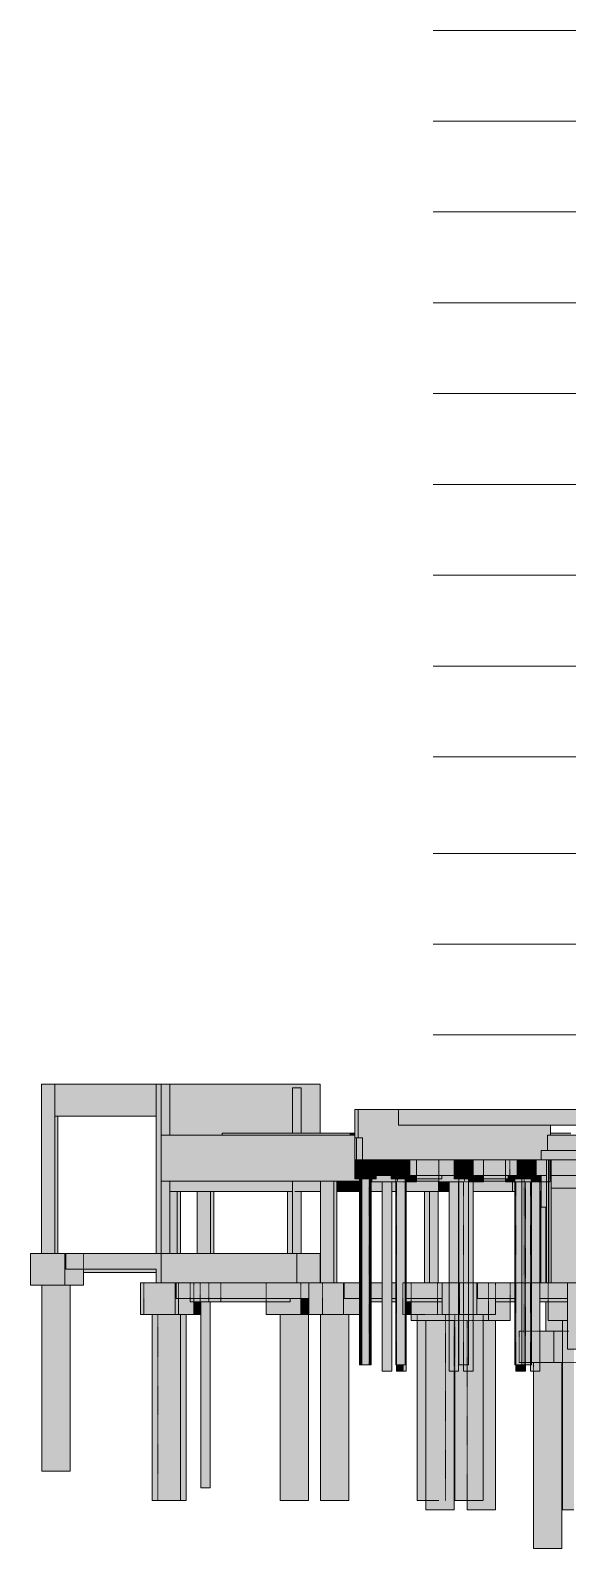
# Model space of a CAD drawing. Header units: centimetres. Extents: x -28 to 30806, y -3196 to 88064.
# Drawn here: x 22948 to 24652, y 78277 to 83092 of the extents above; entities that cross this region are included whole.
import ezdxf

# ---------------------------------------------------------------- set-up
doc = ezdxf.new("R2010")
doc.units = ezdxf.units.CM
doc.linetypes.add('Centro', pattern=[3.175, 0.635, -0.47625, 1.5875, -0.47625])
doc.linetypes.add('Traço', pattern=[0.635, 0.3175, -0.3175])
for name, color, linetype, lineweight in [('A-FLOR', 7, 'Continuous', 25), ('A-FLOR-LEVL', 7, 'Continuous', 9), ('S-BEAM', 7, 'Continuous', 25), ('S-COLS', 7, 'Continuous', 25), ('S-FNDN', 7, 'Continuous', 25), ('S-FNDN-HDLN', 7, 'Traço', 9)]:
    doc.layers.add(name, color=color, linetype=linetype, lineweight=lineweight)

# ---------------------------------------------------------------- blocks, each defined once
blk = doc.blocks.new('Estaca W Gerdau - W250X32_7-3763720-CT H 002 - CRT ESQ')
at = {"layer": 'S-FNDN', "linetype": 'Traço', "lineweight": 9, "true_color": 0xa4b9db}
blk.add_hatch(color=9, dxfattribs=at).paths.add_polyline_path([(-1880.1, 79120), (-1871.6, 79120), (-1871.6, 79510), (-1886.2, 79510), (-1886.2, 79120)], flags=0)
at = {"layer": 'S-FNDN', "lineweight": 9}
for p, q in [((-1886.2, 79510), (-1886.2, 79120)), ((-1871.6, 79510), (-1886.2, 79510)), ((-1879.3, 79120), (-1879.3, 79510)), ((-1878.5, 79510), (-1878.5, 79120)), ((-1871.6, 79510), (-1871.6, 79120)), ((-1871.6, 79120), (-1886.2, 79120))]:
    blk.add_line(p, q, dxfattribs=at)
blk = doc.blocks.new('PED_BLRET-1EST_R01_2019_muro_ - 60x60x60-3843966-CT H 002 - CRT ESQ')
at = {"layer": 'S-FNDN-HDLN'}
for p, q in [((-2471.6, 79455), (-2441.6, 79455)), ((-2471.6, 79450), (-2471.6, 79455)), ((-2441.6, 79450), (-2471.6, 79450)), ((-2441.6, 79455), (-2441.6, 79450))]:
    blk.add_line(p, q, dxfattribs=at)
blk = doc.blocks.new('PED_BLRET-1EST_R01_2019_muro_ - 60x60x60-V16-CT H 002 - CRT ESQ')
at = {"layer": 'S-FNDN-HDLN'}
for p, q in [((-2472.7, 79455), (-2471.6, 79455)), ((-2472.7, 79450), (-2472.7, 79455)), ((-2442.7, 79455), (-2442.7, 79450))]:
    blk.add_line(p, q, dxfattribs=at)
blk = doc.blocks.new('PED_BLRET-1EST_R01_2019_muro_ - 60x60x60-V17-CT H 002 - CRT ESQ')
at = {"layer": 'S-FNDN-HDLN'}
for p, q in [((-2473.4, 79455), (-2472.7, 79455)), ((-2473.4, 79450), (-2473.4, 79455)), ((-2443.4, 79455), (-2443.4, 79450))]:
    blk.add_line(p, q, dxfattribs=at)
blk = doc.blocks.new('PED_BLRET-1EST_R01_2019_muro_ - 60x60x60-V18-CT H 002 - CRT ESQ')
at = {"layer": 'S-FNDN-HDLN'}
for p, q in [((-2474.9, 79455), (-2474.1, 79455)), ((-2474.9, 79450), (-2474.9, 79455)), ((-2444.9, 79455), (-2444.9, 79450))]:
    blk.add_line(p, q, dxfattribs=at)
blk = doc.blocks.new('PED_BLRET-1EST_R01_2019_muro_ - 60x60x60-V19-CT H 002 - CRT ESQ')
at = {"layer": 'S-FNDN-HDLN'}
for p, q in [((-2473.7, 79450), (-2473.7, 79455)), ((-2443.7, 79455), (-2443.7, 79450))]:
    blk.add_line(p, q, dxfattribs=at)
blk = doc.blocks.new('PED_BLRET-1EST_R01_2019_muro_ - 60x60x60-V20-CT H 002 - CRT ESQ')
at = {"layer": 'S-FNDN-HDLN'}
for p, q in [((-2476.4, 79455), (-2474.9, 79455)), ((-2476.4, 79450), (-2476.4, 79455)), ((-2446.4, 79455), (-2446.4, 79450))]:
    blk.add_line(p, q, dxfattribs=at)
blk = doc.blocks.new('PED_BLRET-1EST_R01_2019_muro_ - 60x60x60-V21-CT H 002 - CRT ESQ')
at = {"layer": 'S-FNDN-HDLN'}
for p, q in [((-2478.6, 79455), (-2477.9, 79455)), ((-2478.6, 79450), (-2478.6, 79455)), ((-2448.6, 79455), (-2448.6, 79450))]:
    blk.add_line(p, q, dxfattribs=at)
blk = doc.blocks.new('PED_BLRET-1EST_R01_2019_muro_ - 60x60x60-V5-CT H 002 - CRT ESQ')
at = {"layer": 'S-FNDN-HDLN'}
for p, q in [((-1986.8, 79455), (-1978.9, 79455)), ((-1986.8, 79450), (-1986.8, 79455)), ((-1978.9, 79450), (-1986.8, 79450)), ((-1978.9, 79455), (-1963.9, 79455)), ((-1956.8, 79455), (-1956.8, 79450))]:
    blk.add_line(p, q, dxfattribs=at)

msp = doc.modelspace()

# ---------------------------------------------------------------- hatches: boundary and pattern name
at = {"layer": 'A-FLOR', "true_color": 0xc0c0c0}
msp.add_hatch(color=9, dxfattribs=at).paths.add_polyline_path([(24010.65, 79498), (24057.81, 79498), (24057.81, 79510), (24003.85, 79510), (24003.85, 79498), (24010.26, 79498)], flags=0)
at = {"layer": 'S-BEAM', "true_color": 0xc0c0c0}
for points in [[(23346.86, 79648), (23346.86, 79750), (23025, 79750), (23025, 79648)], [(23984.8, 79580), (23986.95, 79580), (23986.95, 79670), (23977.25, 79670), (23977.64, 79580), (23982.31, 79580)], [(24501.77, 79620), (24711.81, 79620.24), (24711.81, 79670), (24115.86, 79670), (24115.86, 79620), (24450.07, 79620)], [(23947.9, 79588), (23962.55, 79588), (23962.55, 79595), (23556.43, 79595), (23556.43, 79588), (23881.41, 79588)], [(23972.55, 79588), (23977.25, 79588), (23977.25, 79595), (23962.55, 79595), (23962.55, 79588)], [(24624.4, 79588), (24662.3, 79588), (24662.3, 79595), (24597.5, 79595), (24597.5, 79588), (24605.16, 79588)], [(23977.07, 79460), (23977.38, 79510), (23977.64, 79510), (23977.82, 79510), (23978.39, 79510), (23978.56, 79510), (23979.13, 79510), (23979.31, 79510), (23979.88, 79510), (23980.33, 79460), (23980.8, 79460), (23981.1, 79510), (23981.37, 79510), (23981.54, 79510), (23982.11, 79510), (23982.31, 79580), (23977.06, 79580), (23977.06, 79460)], [(23996.64, 79510), (24001.31, 79510), (24001.31, 79580), (23982.31, 79580), (23982.59, 79510), (23996.12, 79510)], [(23985.55, 79460), (24003.85, 79460), (24003.85, 79510), (23984.85, 79510), (23984.85, 79460)], [(24044.11, 79460), (24091.81, 79460), (24091.81, 79510), (24057.81, 79510), (24057.81, 79498), (24044.11, 79498), (24044.11, 79486.36)], [(24243.29, 79460), (24292.01, 79460), (24292.01, 79510), (24151.81, 79510), (24151.81, 79460), (24191.59, 79460)], [(24352.01, 79460), (24491.81, 79460), (24491.81, 79510), (24352.01, 79510), (24352.01, 79468.12)], [(23984.06, 79460), (23984.11, 79460.16), (23983.73, 79460)], [(23984.8, 79460), (23984.85, 79460.14), (23984.61, 79460)], [(23867.6, 79410), (23867.6, 79442), (23787.1, 79442), (23787.1, 79410)], [(23920.04, 79410), (23979.65, 79410), (23979.65, 79442), (23920.04, 79442)], [(23979.65, 79410), (23989.58, 79410), (23989.58, 79442), (23979.65, 79442)], [(24242.58, 79410), (24258.18, 79410), (24258.18, 79440), (24243.19, 79440), (24243.19, 79442), (24242.1, 79442), (24242.1, 79410)], [(24258.18, 79410), (24276.13, 79410), (24276.13, 79440), (24258.18, 79440), (24258.18, 79422.25)], [(24454.9, 79410), (24476.92, 79410), (24476.92, 79440), (24454.9, 79440), (24454.9, 79442), (24384.87, 79442), (24384.87, 79440), (24351.92, 79440), (24351.92, 79410), (24398.38, 79410)], [(24567.43, 79439), (24567.95, 79439), (24567.95, 79440), (24567.43, 79440)], [(23157.66, 79163), (23355.07, 79163), (23355.07, 79213), (23060.23, 79213), (23060.23, 79163), (23080.87, 79163)], [(23362.94, 79120), (23362.94, 79213), (23355.07, 79213), (23355.07, 79163), (23346.86, 79163), (23346.86, 79120), (23355.07, 79120)], [(23362.94, 79120), (23792.89, 79120), (23792.89, 79213), (23362.94, 79213)], [(23830.81, 79120), (23867.37, 79120), (23867.37, 79213), (23792.89, 79213), (23792.89, 79120), (23827.51, 79120)], [(23345.22, 79153), (23346.86, 79153), (23346.86, 79163), (23116.39, 79163), (23116.39, 79153), (23157.66, 79153)], [(23571.23, 79070), (23830.81, 79070), (23830.81, 79120), (23410.22, 79120), (23410.22, 79070), (23467.84, 79070)], [(23465.9, 79060), (23771.39, 79060), (23771.39, 79070), (23465.9, 79070)]]:
    msp.add_hatch(color=9, dxfattribs=at).paths.add_polyline_path(points, flags=0)
h = msp.add_hatch(color=9, dxfattribs=at)
h.paths.add_polyline_path([(23571.23, 79410), (23779.58, 79410), (23779.58, 79442), (23389.58, 79442), (23389.58, 79410)], flags=0)
h.paths.add_polyline_path([(23498.33, 79588), (23556.43, 79588), (23556.43, 79595), (23779.58, 79595), (23779.58, 79738), (23806.21, 79738), (23806.21, 79595), (23867.37, 79595), (23867.37, 79750), (23389.58, 79750), (23389.58, 79588), (23467.84, 79588)], flags=0)
h = msp.add_hatch(color=9, dxfattribs=at)
h.paths.add_polyline_path([(24172.44, 79450), (24253.19, 79450), (24253.19, 79460), (24172.44, 79460)], flags=0)
h.paths.add_polyline_path([(24450.07, 79450), (24463.21, 79450), (24463.21, 79460), (24384.87, 79460), (24384.87, 79450), (24424.22, 79450)], flags=0)
h.paths.add_polyline_path([(24057.81, 79510), (24567.95, 79510), (24567.95, 79540), (24587.7, 79540), (24587.7, 79588), (24597.5, 79588), (24597.5, 79620), (24115.86, 79620), (24115.86, 79670), (23986.95, 79670), (23986.95, 79580), (24001.31, 79580), (24001.6, 79510), (24044.11, 79510)], flags=0)
h = msp.add_hatch(color=9, dxfattribs=at)
h.paths.add_polyline_path([(23362.94, 79442), (23992.07, 79442), (23992.07, 79450), (23977.07, 79450), (23976.86, 79588), (23362.94, 79588)], flags=0)
h.paths.add_polyline_path([(24172.44, 79442), (24243.19, 79442), (24243.19, 79450), (24172.44, 79450), (24172.44, 79443.74)], flags=0)
h.paths.add_polyline_path([(24384.87, 79442), (24454.9, 79442), (24454.9, 79450), (24384.87, 79450), (24384.87, 79443.74)], flags=0)
h.paths.add_polyline_path([(24030.76, 79442), (24030.76, 79450), (24029.11, 79450), (24029.11, 79442)], flags=0)
h.paths.add_polyline_path([(24657.28, 79540), (24696.87, 79540), (24696.87, 79588), (24587.7, 79588), (24587.7, 79540), (24656.86, 79540)], flags=0)
h = msp.add_hatch(color=9, dxfattribs=at)
h.paths.add_polyline_path([(24551.81, 79460), (24584.51, 79460), (24584.51, 79510), (24551.81, 79510), (24551.81, 79487.86)], flags=0)
h.paths.add_polyline_path([(24642.6, 79460), (24711.81, 79460), (24711.81, 79510), (24599.11, 79510), (24599.11, 79460), (24605.16, 79460)], flags=0)
h = msp.add_hatch(color=9, dxfattribs=at)
h.paths.add_polyline_path([(24567.95, 79360), (24584.29, 79360), (24584.03, 79460), (24567.95, 79460), (24567.95, 79399.61)], flags=0)
h.paths.add_polyline_path([(24569.64, 79510), (24586.95, 79510), (24586.95, 79540), (24567.95, 79540), (24567.95, 79510), (24568.46, 79510)], flags=0)
h = msp.add_hatch(color=9, dxfattribs=at)
h.paths.add_polyline_path([(24599.11, 79420), (24711.81, 79420), (24711.81, 79460), (24599.11, 79460), (24599.11, 79443.74)], flags=0)
h.paths.add_polyline_path([(24591.41, 79510), (24711.81, 79510), (24711.81, 79540), (24586.95, 79540), (24586.95, 79510), (24591.13, 79510)], flags=0)
h = msp.add_hatch(color=9, dxfattribs=at)
h.paths.add_polyline_path([(24106.81, 79410), (24106.81, 79440), (24093.7, 79440), (24093.7, 79410)], flags=0)
h.paths.add_polyline_path([(23989.58, 79410), (23992.07, 79410.33), (23992.07, 79442), (23989.58, 79442)], flags=0)
h.paths.add_polyline_path([(24029.11, 79410), (24063.71, 79410), (24063.71, 79440), (24030.76, 79440), (24030.76, 79442), (24029.11, 79442), (24029.11, 79415.25)], flags=0)
h.paths.add_polyline_path([(24242.1, 79410), (24242.1, 79442), (24172.44, 79442), (24172.44, 79440), (24139.5, 79440), (24139.89, 79410), (24191.59, 79410)], flags=0)
h = msp.add_hatch(color=9, dxfattribs=at)
h.paths.add_polyline_path([(24476.92, 79410), (24483.87, 79410), (24483.87, 79440), (24476.92, 79440)], flags=0)
h.paths.add_polyline_path([(24567.95, 79410), (24567.95, 79439), (24567.43, 79439), (24567.43, 79440), (24563.64, 79440), (24563.64, 79410), (24567.43, 79410)], flags=0)
h = msp.add_hatch(color=9, dxfattribs=at)
h.paths.add_polyline_path([(24584.29, 79120), (24584.51, 79120), (24584.29, 79178.98)], flags=0)
h.paths.add_polyline_path([(24599.11, 79120), (24734.51, 79120), (24734.4, 79420), (24599.11, 79420), (24599.11, 79178.98)], flags=0)
h.paths.add_polyline_path([(25742.48, 79120), (25784.51, 79120), (25784.51, 79420), (25649.11, 79420), (25649.11, 79120)], flags=0)
h.paths.add_polyline_path([(25799.11, 79120), (25934.51, 79120), (25934.51, 79420), (25799.11, 79420), (25799.11, 79178.98)], flags=0)
h.paths.add_polyline_path([(25634.51, 79120), (25634.51, 79420), (25499.11, 79420), (25499.11, 79120), (25613.24, 79120)], flags=0)
h.paths.add_polyline_path([(26684.51, 79120), (26684.51, 79420), (26549.11, 79420), (26549.11, 79120), (26673.02, 79120)], flags=0)
h.paths.add_polyline_path([(24749.11, 79120), (24884.51, 79120), (24884.51, 79420), (24749.11, 79420), (24749.11, 79134.86)], flags=0)
h.paths.add_polyline_path([(25484.51, 79120), (25484.51, 79420), (25349.11, 79420), (25349.11, 79120), (25484, 79120)], flags=0)
h.paths.add_polyline_path([(24899.11, 79120), (25034.51, 79120), (25034.51, 79420), (24899.11, 79420), (24899.11, 79355.48)], flags=0)
h.paths.add_polyline_path([(26534.51, 79120), (26534.51, 79420), (26399.11, 79420), (26399.11, 79120), (26466.23, 79120)], flags=0)
h.paths.add_polyline_path([(26384.51, 79120), (26384.51, 79420), (26249.11, 79420), (26249.11, 79120), (26362.84, 79120)], flags=0)
h.paths.add_polyline_path([(25049.11, 79120), (25184.51, 79120), (25184.51, 79420), (25049.11, 79420), (25049.11, 79178.98)], flags=0)
h.paths.add_polyline_path([(25199.11, 79120), (25334.51, 79120), (25334.51, 79420), (25199.11, 79420), (25199.11, 79134.86)], flags=0)
h.paths.add_polyline_path([(25949.11, 79120), (26084.51, 79120), (26084.51, 79420), (25949.11, 79420), (25949.11, 79178.98)], flags=0)
h.paths.add_polyline_path([(26099.11, 79120), (26234.51, 79120), (26234.51, 79420), (26099.11, 79420), (26099.11, 79178.98)], flags=0)
h = msp.add_hatch(color=9, dxfattribs=at)
h.paths.add_polyline_path([(24093.7, 79070), (24106.81, 79070), (24106.81, 79120), (24093.7, 79120), (24093.7, 79090.73)], flags=0)
h.paths.add_polyline_path([(23943.37, 79070), (23992.07, 79070), (23992.07, 79120), (23943.37, 79120)], flags=0)
h.paths.add_polyline_path([(24254.13, 79070), (24254.13, 79120), (24139.5, 79120), (24139.89, 79070), (24243.29, 79070)], flags=0)
h.paths.add_polyline_path([(24029.11, 79070), (24063.71, 79070), (24063.71, 79120), (24029.11, 79120), (24029.11, 79090.73)], flags=0)
h = msp.add_hatch(color=9, dxfattribs=at)
h.paths.add_polyline_path([(24370.2, 79070), (24483.87, 79070), (24483.87, 79120), (24366.36, 79120), (24366.36, 79070)], flags=0)
h.paths.add_polyline_path([(24563.64, 79070), (24651.81, 79070), (24651.81, 79120), (24563.64, 79120), (24563.64, 79076.22)], flags=0)
h = msp.add_hatch(color=9, dxfattribs=at)
h.paths.add_polyline_path([(24029.11, 79060), (24063.71, 79060), (24063.71, 79070), (24029.11, 79070)], flags=0)
h.paths.add_polyline_path([(24254.13, 79060), (24254.13, 79070), (24139.5, 79070), (24139.89, 79060), (24243.29, 79060)], flags=0)
h.paths.add_polyline_path([(24106.81, 79060), (24106.81, 79070), (24093.7, 79070), (24093.7, 79060)], flags=0)
h = msp.add_hatch(color=9, dxfattribs=at)
h.paths.add_polyline_path([(24651.81, 79060), (24651.81, 79070), (24563.64, 79070), (24563.64, 79060), (24605.16, 79060)], flags=0)
h.paths.add_polyline_path([(24422.85, 79060), (24483.87, 79060), (24483.87, 79070), (24422.85, 79070)], flags=0)
h = msp.add_hatch(color=9, dxfattribs=at)
h.paths.add_polyline_path([(24928.56, 78917), (24948.56, 78917), (24948.56, 78950), (24928.56, 78950), (24928.56, 79030), (24905.09, 79030), (24905.09, 79000), (24860.27, 79000), (24860.27, 78917), (24920.25, 78917)], flags=0)
h.paths.add_polyline_path([(25042.31, 78917), (25042.31, 78950), (25028.56, 78950), (25028.56, 78917)], flags=0)
h.paths.add_polyline_path([(24635.4, 78967), (24635.4, 79000), (24590.58, 79000), (24590.58, 79060), (24583.17, 79060), (24583.17, 78967), (24608.4, 78967)], flags=0)
at = {"layer": 'S-COLS', "true_color": 0xc0c0c0}
for points in [[(23025, 79213), (23025, 79750), (22982.68, 79750), (22982.68, 79213)], [(23346.86, 79213), (23362.94, 79213.03), (23362.94, 79750), (23346.86, 79750), (23346.86, 79355.48)], [(23035.12, 79213), (23035.12, 79648), (23025, 79648), (23025, 79213)], [(23413.31, 79213), (23413.31, 79410), (23389.58, 79410), (23389.58, 79213)], [(23423.43, 79213), (23423.43, 79410), (23413.31, 79410), (23413.31, 79213), (23414.97, 79213)], [(23483.95, 79213), (23519.31, 79213), (23519.31, 79410), (23476.99, 79410), (23476.99, 79213)], [(23519.31, 79213), (23529.43, 79213), (23529.43, 79410), (23519.31, 79410), (23519.31, 79213)], [(23778.02, 79213), (23779.58, 79213), (23779.58, 79410), (23763.5, 79410), (23763.5, 79213)], [(23881.41, 79120), (23909.91, 79120), (23909.91, 79442), (23867.6, 79442), (23867.6, 79120)], [(23920.04, 79120), (23920.04, 79442), (23909.91, 79442), (23909.91, 79120)], [(24214.03, 79120), (24214.03, 79410), (24197.95, 79410), (24197.95, 79120)], [(24214.03, 79120), (24240.66, 79120), (24240.66, 79410), (24214.03, 79410), (24214.03, 79178.98)], [(24306.13, 79120), (24307.01, 79120), (24307.01, 79440), (24306.13, 79440), (24306.13, 79134.86)], [(24582.73, 79120), (24582.73, 79360), (24567.95, 79360), (24567.95, 79410), (24566.65, 79410), (24566.65, 79120)]]:
    msp.add_hatch(color=9, dxfattribs=at).paths.add_polyline_path(points, flags=0)
h = msp.add_hatch(color=9, dxfattribs=at)
h.paths.add_polyline_path([(23362.94, 79213), (23389.58, 79213), (23389.58, 79442), (23362.94, 79442), (23362.94, 79355.48)], flags=0)
h.paths.add_polyline_path([(23364.45, 79588), (23389.58, 79588), (23389.58, 79750), (23362.94, 79750), (23362.94, 79588)], flags=0)
h = msp.add_hatch(color=9, dxfattribs=at)
h.paths.add_polyline_path([(23792.89, 79213), (23806.21, 79213), (23806.21, 79410), (23787.1, 79410), (23787.02, 79442), (23779.58, 79442), (23779.58, 79213)], flags=0)
h.paths.add_polyline_path([(23802.58, 79595), (23806.21, 79595), (23806.21, 79738), (23779.58, 79738), (23779.58, 79595), (23801.37, 79595)], flags=0)
h = msp.add_hatch(color=9, dxfattribs=at)
h.paths.add_polyline_path([(24582.73, 79120), (24584.29, 79120), (24584.29, 79360), (24582.73, 79360), (24582.73, 79178.98)], flags=0)
h.paths.add_polyline_path([(24609.37, 79120), (24609.37, 79120), (24605.16, 79120)], flags=0)
at = {"layer": 'S-FNDN', "true_color": 0xc0c0c0}
for points in [[(23977.07, 79450), (23977.82, 79450), (23977.38, 79510), (23977.07, 79510), (23977.07, 79460)], [(23978.56, 79450), (23978.12, 79510), (23977.82, 79510), (23977.82, 79450)], [(23978.56, 79450), (23979.31, 79450), (23978.87, 79510), (23978.56, 79510), (23978.56, 79452.29)], [(23979.31, 79450), (23980.8, 79450), (23980.33, 79460), (23979.88, 79460), (23979.61, 79510), (23979.31, 79510), (23979.31, 79452.29)], [(23981.54, 79450), (23981.1, 79510), (23980.8, 79510), (23980.8, 79450)], [(23982.29, 79450), (23981.85, 79510), (23981.54, 79510), (23981.54, 79450)], [(23983, 79450), (23982.59, 79510), (23982.29, 79510), (23982.29, 79450)], [(23984.11, 79450), (23983.73, 79510), (23983, 79510), (23983, 79450)], [(24003.85, 79450), (24044.11, 79450), (24044.11, 79498), (24003.85, 79498), (24003.85, 79460), (23984.61, 79460), (23984.35, 79510), (23984.11, 79510), (23984.11, 79450), (24001.31, 79450)], [(24112.18, 79450), (24151.81, 79450), (24151.81, 79510), (24091.81, 79510), (24091.81, 79450), (24102.67, 79450)], [(24346.68, 79450), (24352.01, 79450), (24352.01, 79510), (24292.01, 79510), (24292.01, 79450), (24320.83, 79450)], [(24501.77, 79450), (24551.81, 79450), (24551.81, 79510), (24491.81, 79510), (24491.81, 79450), (24501.43, 79450)], [(23992.58, 78860), (23992.82, 78860), (23992.58, 79450), (23992.07, 79450), (23992.07, 78860)], [(23993.33, 78860), (23993.56, 78860), (23993.33, 79450), (23992.82, 79450), (23992.82, 78860)], [(23994.07, 78860), (23994.31, 78860), (23994.07, 79450), (23993.56, 79450), (23993.56, 78860)], [(23994.82, 78860), (23995.8, 78860), (23995.57, 79450), (23994.31, 79450), (23994.31, 78860)], [(23996.31, 78860), (23996.54, 78860), (23996.12, 79450), (23995.8, 79450), (23995.8, 78860)], [(23997.05, 78860), (23997.29, 78860), (23997.05, 79450), (23996.54, 79450), (23996.54, 78860)], [(23997.8, 78860), (23998, 78860), (23997.8, 79450), (23997.29, 79450), (23997.29, 78860)], [(23998.51, 78860), (23999.11, 78860), (23998.7, 79450), (23998, 79450), (23998, 78860)], [(23999.11, 78860), (24029.11, 78860), (24029.11, 79450), (23999.11, 79450), (23999.11, 78870.1)], [(24088.2, 79440), (24106.81, 79440), (24106.81, 79450), (24091.81, 79450), (24091.81, 79460), (24044.11, 79460), (24044.11, 79450), (24030.76, 79450), (24030.76, 79440), (24036.5, 79440)], [(24106.81, 78860), (24136.81, 78860), (24136.81, 79450), (24106.81, 79450), (24106.81, 78870.1)], [(24136.81, 79440), (24172.44, 79440), (24172.44, 79460), (24151.81, 79460), (24151.81, 79450), (24136.81, 79450), (24136.81, 79442)], [(24243.19, 79440), (24307.01, 79440), (24307.01, 79450), (24292.01, 79450), (24292.01, 79460), (24253.19, 79460), (24253.19, 79450), (24243.19, 79450), (24243.19, 79442)], [(24307.01, 78860), (24337.01, 78860), (24337.01, 79450), (24307.01, 79450), (24307.01, 78870.1)], [(24357.27, 79440), (24384.87, 79440), (24384.87, 79460), (24352.01, 79460), (24352.01, 79450), (24337.01, 79450), (24337.01, 79440), (24346.68, 79440)], [(24476.92, 79440), (24483.87, 79440), (24483.87, 79450), (24468.87, 79450), (24468.87, 79460), (24463.21, 79460), (24463.21, 79450), (24454.9, 79450), (24454.9, 79440)], [(24491.81, 79450), (24491.81, 79460), (24468.87, 79460), (24468.87, 79450), (24475.92, 79450)], [(24483.87, 78860), (24506.81, 78860), (24506.37, 79450), (24483.87, 79450), (24483.87, 78901.46)], [(24510.48, 78860), (24536.81, 78860), (24536.81, 79450), (24506.81, 79450), (24506.81, 78914.23), (24506.88, 78860), (24510.36, 78860)], [(24536.81, 79440), (24567.95, 79440), (24567.71, 79460), (24551.81, 79460), (24551.81, 79450), (24536.81, 79450), (24536.81, 79440.79)], [(24063.71, 78840), (24086.34, 78840), (24086.34, 79440), (24063.71, 79440), (24063.71, 78914.23)], [(24086.34, 78840), (24093.7, 78840), (24093.7, 79440), (24086.34, 79440), (24086.34, 78914.23)], [(24139.5, 78840), (24139.5, 79440), (24136.81, 79440), (24136.81, 78860), (24132.13, 78860), (24132.53, 78840), (24139.03, 78840)], [(24276.13, 78840), (24298.76, 78840), (24298.76, 79440), (24276.13, 79440), (24276.13, 78870.1)], [(24300.02, 78840), (24306.13, 78840), (24306.13, 79440), (24298.76, 79440), (24298.76, 78840)], [(24331.64, 78840), (24344.56, 78840), (24344.56, 79440), (24337.01, 79440), (24336.95, 78860), (24321.93, 78860), (24322.32, 78840), (24329.56, 78840)], [(24344.56, 78840), (24351.92, 78840), (24351.92, 79440), (24344.56, 79440), (24344.56, 78869.01)], [(24544.91, 78840), (24556.27, 78840), (24556.27, 79440), (24536.81, 79440), (24536.81, 78860), (24533.64, 78860), (24533.64, 78840), (24541.27, 78840)], [(24563.64, 78840), (24563.64, 79440), (24556.27, 79440), (24556.27, 78840), (24563.17, 78840)], [(22950.87, 79113), (23057.39, 79113), (23057.39, 79213), (22947.67, 79213), (22947.67, 79113)], [(23057.39, 79113), (23116.39, 79113), (23116.39, 79163), (23060.23, 79163), (23060.23, 79213), (23057.39, 79213), (23057.39, 79153)], [(22984.46, 78523), (23067.33, 78523), (23067.33, 79113), (22984.46, 79113), (22984.46, 78649.47)], [(23074.24, 78523), (23074.24, 79113), (23067.33, 79113), (23067.33, 78523), (23073.11, 78523)], [(23406.89, 79020), (23406.89, 79120), (23297.18, 79120), (23297.18, 79020), (23364.45, 79020)], [(23465.9, 79020), (23465.9, 79070), (23410.22, 79070), (23410.22, 79120), (23406.89, 79120), (23406.89, 79020), (23431.93, 79020)], [(23841.17, 79020), (23940.53, 79020), (23940.53, 79120), (23830.81, 79120), (23830.81, 79020), (23833.44, 79020)], [(23940.53, 79020), (23992.07, 79020), (23992.07, 79070), (23943.37, 79070), (23943.37, 79120), (23940.53, 79120), (23940.53, 79060)], [(24388.87, 79020), (24422.85, 79020), (24422.85, 79070), (24366.36, 79070), (24366.36, 79120), (24363.84, 79120), (24363.84, 79020), (24384.03, 79020)], [(24651.81, 78910), (24791.81, 78910), (24791.81, 79120), (24651.81, 79120), (24651.81, 78914.23)], [(23778.02, 79020), (23805.24, 79020), (23805.24, 79070), (23771.39, 79070), (23771.39, 79060), (23695.22, 79060), (23695.22, 79020), (23771.39, 79020)], [(23805.24, 79020), (23830.81, 79020), (23830.81, 79070), (23805.24, 79070)], [(23333.97, 78430), (23416.83, 78430), (23416.83, 79020), (23333.97, 79020), (23333.97, 78649.47)], [(23422.61, 78430), (23423.74, 78430), (23423.74, 79020), (23416.83, 79020), (23416.83, 78430), (23420.29, 78430)], [(23430.93, 78430), (23435.37, 78430), (23435.37, 79020), (23423.74, 79020), (23423.74, 78430), (23425.56, 78430)], [(23441.05, 78430), (23442.12, 78430), (23442.12, 79020), (23435.37, 79020), (23435.37, 78430), (23438.78, 78430)], [(23465.9, 79020), (23486.78, 79020), (23486.78, 79060), (23465.9, 79060)], [(23488.58, 78470), (23495.22, 78470), (23495.22, 79060), (23488.22, 79060), (23488.22, 78470)], [(23495.22, 78470), (23518.2, 78470), (23518.2, 79060), (23495.22, 79060), (23495.22, 78472.97)], [(23740.6, 78430), (23760.88, 78430), (23760.88, 79020), (23739.86, 79020), (23739.86, 78430)], [(23760.88, 78430), (23829.85, 78430), (23829.71, 79020), (23760.88, 79020), (23760.88, 78649.47)], [(23945.98, 78430), (23950.47, 78430), (23950.47, 79020), (23867.6, 79020), (23867.7, 78430), (23940.57, 78430)], [(23956.25, 78430), (23957.38, 78430), (23957.38, 79020), (23950.47, 79020), (23950.47, 78430), (23953.93, 78430)], [(24155.29, 79020), (24155.29, 79060), (24139.5, 79060), (24139.89, 79020)], [(24293.6, 78430), (24376.47, 78430), (24376.47, 79020), (24351.92, 79020), (24351.92, 78840), (24321.93, 78840), (24321.93, 78860), (24307.01, 78860), (24307.01, 79020), (24306.13, 79020), (24305.77, 78840), (24293.6, 78840), (24293.6, 78472.97)], [(24382.25, 78430), (24383.38, 78430), (24383.38, 79020), (24376.47, 79020), (24376.47, 78430), (24379.92, 78430)], [(24470.02, 79000), (24470.02, 79060), (24422.85, 79060), (24422.85, 79020), (24400.88, 79020), (24400.88, 79000)], [(24651.81, 79050), (24651.81, 79060), (24651.16, 79060), (24651.16, 79050)], [(24174.31, 78430), (24195.17, 78430), (24194.96, 79000), (24174.31, 79000), (24174.31, 78649.47)], [(24202.12, 78430), (24201.75, 79000), (24195.17, 79000), (24195.17, 78430), (24201.75, 78430)], [(24202.12, 78400), (24285.13, 78400), (24285.13, 78840), (24276.13, 78840), (24276.13, 79000), (24202.12, 79000), (24202.12, 78430)], [(24346.45, 78400), (24416.39, 78400), (24416.39, 79000), (24383.38, 79000), (24383.38, 78430), (24333.38, 78430), (24333.51, 78400), (24346.09, 78400)], [(24422.1, 78400), (24423.19, 78400), (24423.19, 79000), (24416.39, 79000), (24416.39, 78400), (24419.81, 78400)], [(24608.4, 78867), (24608.4, 78967), (24563.64, 78967), (24563.64, 78867), (24605.16, 78867)], [(24635.4, 78867), (24635.4, 78967), (24608.4, 78967), (24608.4, 78867)], [(24635.4, 78400), (24671.81, 78400), (24671.81, 78910), (24651.81, 78910), (24651.81, 79000), (24635.4, 79000), (24635.4, 78472.97)], [(24117.13, 78840), (24132.13, 78840), (24132.01, 78860), (24109.5, 78860), (24109.5, 78840), (24114.42, 78840)], [(24288.55, 78400), (24291.93, 78400), (24291.64, 78840), (24285.13, 78840), (24285.13, 78400)], [(24501.77, 78840), (24510.48, 78840), (24510.36, 78860), (24487.85, 78860), (24488.27, 78840), (24499.11, 78840)], [(24511.21, 78840), (24517.84, 78840), (24517.83, 78860), (24510.48, 78860), (24510.48, 78840)], [(24543.11, 78277), (24626.09, 78277), (24626.09, 78867), (24563.64, 78867), (24563.64, 78840), (24543.11, 78840), (24543.11, 78296.47)], [(24631.81, 78277), (24632.91, 78277), (24632.91, 78867), (24626.09, 78867), (24626.09, 78277), (24629.52, 78277)]]:
    msp.add_hatch(color=9, dxfattribs=at).paths.add_polyline_path(points, flags=0)
h = msp.add_hatch(color=9, dxfattribs=at)
h.paths.add_polyline_path([(24254.13, 79020), (24276.13, 79020), (24276.13, 79120), (24254.13, 79120), (24254.13, 79060)], flags=0)
h.paths.add_polyline_path([(24307.01, 79020), (24307.01, 79120), (24306.13, 79120), (24306.13, 79020)], flags=0)
h.paths.add_polyline_path([(24351.92, 79020), (24363.84, 79020), (24363.84, 79120), (24351.92, 79120), (24351.92, 79040.96)], flags=0)
h = msp.add_hatch(color=9, dxfattribs=at)
h.paths.add_polyline_path([(24155.29, 79000), (24276.13, 79000), (24276.13, 79020), (24254.13, 79020), (24254.13, 79060), (24155.29, 79060), (24155.29, 79002.48)], flags=0)
h.paths.add_polyline_path([(24383.38, 79000), (24400.88, 79000), (24400.88, 79020), (24383.38, 79020), (24383.38, 79002.48)], flags=0)
h = msp.add_hatch(color=9, dxfattribs=at)
h.paths.add_polyline_path([(24590.58, 79000), (24651.81, 79000), (24651.81, 79050), (24651.16, 79050), (24651.16, 79060), (24590.58, 79060), (24590.58, 79002.48)], flags=0)
h.paths.add_polyline_path([(24811.95, 79000), (24835.42, 79000), (24835.42, 79030), (24796.42, 79030), (24796.42, 79000)], flags=0)

# ---------------------------------------------------------------- linework, layer by layer
at = {"layer": 'A-FLOR', "lineweight": 9}
for p, q in [((24003.85, 79510), (24057.81, 79510)), ((24057.81, 79498), (24003.85, 79498)), ((24057.81, 79510), (24057.81, 79498))]:
    msp.add_line(p, q, dxfattribs=at)
at = {"layer": 'A-FLOR-LEVL', "linetype": 'Centro'}
for p, q in [((24225.37, 83092), (29773.94, 83092)), ((24225.37, 82804), (29773.94, 82804)), ((24225.37, 82516), (29773.94, 82516)), ((24225.37, 82228), (29773.94, 82228)), ((24225.37, 81940), (29773.94, 81940)), ((24225.37, 81652), (29773.94, 81652)), ((24225.37, 81364), (29773.94, 81364)), ((24225.37, 81076), (29773.94, 81076)), ((24225.37, 80788), (29773.94, 80788)), ((24225.37, 80482), (29773.94, 80482)), ((24225.37, 80194), (29773.94, 80194)), ((24225.37, 79906), (29773.94, 79906)), ((24225.37, 79510), (29773.94, 79510)), ((24225.37, 79120), (29773.94, 79120))]:
    msp.add_line(p, q, dxfattribs=at)
at = {"layer": 'S-BEAM', "lineweight": 9}
for p, q in [((23025, 79750), (23346.86, 79750)), ((23025, 79750), (23025, 79648)), ((23346.86, 79648), (23346.86, 79750)), ((23867.37, 79750), (23389.58, 79750)), ((23389.58, 79750), (23389.58, 79588)), ((23779.58, 79738), (23806.21, 79738)), ((23779.58, 79595), (23779.58, 79738)), ((23806.21, 79738), (23806.21, 79595)), ((23867.37, 79595), (23867.37, 79750)), ((23025, 79648), (23346.86, 79648)), ((23986.95, 79670), (23977.25, 79670)), ((23977.25, 79580), (23977.25, 79670)), ((23986.95, 79670), (24115.86, 79670)), ((23986.95, 79670), (23986.95, 79580)), ((24115.86, 79670), (24711.81, 79670)), ((24115.86, 79670), (24115.86, 79620)), ((23556.43, 79595), (23962.55, 79595)), ((23556.43, 79595), (23556.43, 79588)), ((23962.55, 79588), (23962.55, 79595)), ((23962.55, 79595), (23977.25, 79595)), ((23962.55, 79595), (23962.55, 79588)), ((24115.86, 79620), (24711.81, 79620)), ((24597.5, 79620), (24597.5, 79588)), ((24597.5, 79595), (24662.3, 79595)), ((23362.94, 79588), (23977.25, 79588)), ((23362.94, 79588), (23362.94, 79442)), ((23977.06, 79460), (23977.06, 79580)), ((23977.06, 79580), (23982.31, 79580)), ((24001.31, 79580), (23982.31, 79580)), ((23982.31, 79580), (23982.31, 79510)), ((24001.31, 79510), (24001.31, 79580)), ((24587.7, 79588), (24696.87, 79588)), ((24587.7, 79540), (24587.7, 79588)), ((23977.64, 79510), (23977.64, 79460)), ((23978.39, 79510), (23978.39, 79460)), ((23979.13, 79510), (23979.13, 79460)), ((23979.88, 79510), (23979.88, 79460)), ((23981.37, 79510), (23981.37, 79460)), ((23982.11, 79510), (23982.11, 79460)), ((23982.23, 79510), (23982.23, 79460)), ((23982.28, 79510), (23982.23, 79510)), ((23982.86, 79460), (23982.86, 79510)), ((23983.73, 79460), (23983.73, 79510)), ((23984.61, 79510), (23984.85, 79510)), ((23984.61, 79510), (23984.61, 79460)), ((24003.85, 79510), (23984.85, 79510)), ((23984.85, 79510), (23984.85, 79460)), ((24003.85, 79460), (24003.85, 79510)), ((24057.81, 79510), (24091.81, 79510)), ((24151.81, 79510), (24292.01, 79510)), ((24352.01, 79510), (24491.81, 79510)), ((24551.81, 79510), (24584.51, 79510)), ((24567.95, 79540), (24586.95, 79540)), ((24567.95, 79510), (24567.95, 79540)), ((24586.95, 79540), (24711.81, 79540)), ((24599.11, 79510), (24711.81, 79510)), ((23979.88, 79460), (23980.8, 79460)), ((23982.11, 79460), (23982.31, 79460)), ((23984.61, 79460), (23984.85, 79460)), ((23984.85, 79460), (24003.85, 79460)), ((24091.81, 79460), (24044.11, 79460)), ((24292.01, 79460), (24151.81, 79460)), ((24172.44, 79450), (24253.19, 79450)), ((24253.19, 79450), (24253.19, 79460)), ((24491.81, 79460), (24352.01, 79460)), ((24384.87, 79450), (24463.21, 79450)), ((24463.21, 79450), (24463.21, 79460)), ((24551.81, 79460), (24584.51, 79460)), ((24567.95, 79360), (24567.95, 79460)), ((24599.11, 79460), (24711.81, 79460)), ((23362.94, 79442), (23992.08, 79442)), ((23389.58, 79442), (23389.58, 79410)), ((23389.58, 79410), (23779.58, 79410)), ((23779.58, 79410), (23779.58, 79442)), ((23787.02, 79410), (23867.6, 79410)), ((23920.04, 79410), (23979.65, 79410)), ((23979.65, 79442), (23979.65, 79410)), ((23979.65, 79410), (23989.58, 79410)), ((23989.58, 79410), (23989.58, 79442)), ((23989.58, 79410), (23992.1, 79410)), ((24029.11, 79442), (24030.82, 79442)), ((24029.11, 79410), (24063.73, 79410)), ((24093.7, 79410), (24106.85, 79410)), ((24139.89, 79410), (24242.1, 79410)), ((24172.44, 79442), (24243.2, 79442)), ((24242.1, 79442), (24242.1, 79410)), ((24242.1, 79410), (24258.18, 79410)), ((24258.18, 79410), (24258.18, 79440)), ((24258.18, 79410), (24276.16, 79410)), ((24351.92, 79410), (24476.92, 79410)), ((24384.87, 79442), (24454.9, 79442)), ((24476.92, 79410), (24476.92, 79440)), ((24476.92, 79440), (24476.92, 79410)), ((24476.92, 79410), (24483.91, 79410)), ((24563.64, 79410), (24567.95, 79410)), ((24567.43, 79439), (24567.43, 79440)), ((24567.95, 79439), (24567.43, 79439)), ((24584.29, 79420), (24584.29, 79120)), ((24734.4, 79420), (24599.11, 79420)), ((24584.29, 79360), (24567.95, 79360)), ((23060.23, 79213), (23355.07, 79213)), ((23060.23, 79213), (23060.23, 79163)), ((23355.07, 79213), (23362.94, 79213)), ((23362.94, 79213), (23779.58, 79213)), ((23362.94, 79213), (23362.94, 79120)), ((23779.58, 79213), (23792.89, 79213)), ((23792.89, 79120), (23792.89, 79213)), ((23792.89, 79213), (23806.21, 79213)), ((23792.89, 79213), (23792.89, 79120)), ((23806.21, 79213), (23867.37, 79213)), ((23867.37, 79120), (23867.37, 79213)), ((23060.23, 79163), (23346.86, 79163)), ((23346.86, 79120), (23346.86, 79163)), ((23116.39, 79153), (23346.86, 79153)), ((23410.22, 79120), (23410.22, 79070)), ((23410.22, 79120), (23830.81, 79120)), ((23943.37, 79120), (23943.37, 79070)), ((23943.37, 79120), (23992.07, 79120)), ((24029.11, 79120), (24063.71, 79120)), ((24093.7, 79120), (24106.81, 79120)), ((24139.89, 79120), (24254.13, 79120)), ((24366.36, 79120), (24483.87, 79120)), ((24366.36, 79120), (24366.36, 79070)), ((24563.64, 79120), (24584.29, 79120)), ((24599.11, 79120), (24734.4, 79120)), ((23830.81, 79070), (23410.22, 79070)), ((23771.39, 79060), (23771.39, 79070)), ((23943.37, 79070), (23992.07, 79070)), ((24029.11, 79070), (24063.71, 79070)), ((24093.7, 79070), (24106.81, 79070)), ((24139.89, 79070), (24254.13, 79070)), ((24366.36, 79070), (24483.87, 79070)), ((24563.64, 79070), (24651.81, 79070)), ((23465.9, 79060), (23771.39, 79060)), ((24029.11, 79060), (24063.71, 79060)), ((24093.7, 79060), (24106.81, 79060)), ((24139.89, 79060), (24254.13, 79060)), ((24422.85, 79060), (24483.87, 79060)), ((24563.64, 79060), (24651.81, 79060)), ((24583.17, 79060), (24583.17, 78967))]:
    msp.add_line(p, q, dxfattribs=at)
at = {"layer": 'S-COLS', "lineweight": 9}
for p, q in [((22982.68, 79750), (22982.68, 79213)), ((23025, 79750), (22982.68, 79750)), ((23025, 79750), (23025, 79213)), ((23346.86, 79213), (23346.86, 79750)), ((23362.94, 79750), (23346.86, 79750)), ((23362.94, 79750), (23362.94, 79213)), ((23389.58, 79750), (23362.94, 79750)), ((23389.58, 79750), (23389.58, 79588)), ((23779.58, 79738), (23779.58, 79595)), ((23806.21, 79738), (23779.58, 79738)), ((23806.21, 79738), (23806.21, 79595)), ((23035.12, 79648), (23035.12, 79213)), ((23389.58, 79442), (23389.58, 79213)), ((23413.31, 79410), (23413.31, 79213)), ((23423.43, 79410), (23423.43, 79213)), ((23476.99, 79213), (23476.99, 79410)), ((23519.31, 79410), (23519.31, 79213)), ((23529.43, 79410), (23529.43, 79213)), ((23763.5, 79213), (23763.5, 79410)), ((23779.58, 79442), (23779.58, 79213)), ((23806.21, 79410), (23806.21, 79213)), ((23867.6, 79442), (23867.6, 79120)), ((23909.91, 79442), (23909.91, 79120)), ((23920.04, 79442), (23920.04, 79120)), ((24197.95, 79120), (24197.95, 79410)), ((24214.03, 79410), (24214.03, 79120)), ((24240.66, 79410), (24240.66, 79120)), ((24566.65, 79120), (24566.65, 79410)), ((24582.73, 79360), (24582.73, 79120)), ((23389.58, 79213), (23362.94, 79213)), ((23792.89, 79213), (23779.58, 79213)), ((23806.21, 79213), (23792.89, 79213))]:
    msp.add_line(p, q, dxfattribs=at)
at = {"layer": 'S-FNDN', "lineweight": 9}
for p, q in [((23977.07, 79510), (23977.64, 79510)), ((23977.07, 79450), (23977.07, 79510)), ((23977.82, 79510), (23978.39, 79510)), ((23977.82, 79450), (23977.82, 79510)), ((23978.56, 79510), (23979.13, 79510)), ((23978.56, 79450), (23978.56, 79510)), ((23979.31, 79510), (23979.88, 79510)), ((23979.31, 79450), (23979.31, 79510)), ((23980.8, 79510), (23981.37, 79510)), ((23980.8, 79450), (23980.8, 79510)), ((23981.54, 79510), (23982.11, 79510)), ((23981.54, 79450), (23981.54, 79510)), ((23982.29, 79510), (23982.86, 79510)), ((23982.29, 79450), (23982.29, 79510)), ((23983, 79510), (23983.73, 79510)), ((23983, 79450), (23983, 79510)), ((23984.11, 79510), (23984.61, 79510)), ((23984.11, 79450), (23984.11, 79510)), ((24044.11, 79450), (24044.11, 79498)), ((24091.81, 79510), (24151.81, 79510)), ((24091.81, 79450), (24091.81, 79510)), ((24151.81, 79450), (24151.81, 79510)), ((24292.01, 79510), (24352.01, 79510)), ((24292.01, 79450), (24292.01, 79510)), ((24352.01, 79450), (24352.01, 79510)), ((24491.81, 79510), (24551.81, 79510)), ((24491.81, 79450), (24491.81, 79510)), ((24551.81, 79450), (24551.81, 79510)), ((23977.82, 79450), (23977.07, 79450)), ((23978.56, 79450), (23977.82, 79450)), ((23979.31, 79450), (23978.56, 79450)), ((23980.8, 79450), (23979.31, 79450)), ((23981.54, 79450), (23980.8, 79450)), ((23982.29, 79450), (23981.54, 79450)), ((23983, 79450), (23982.29, 79450)), ((23984.11, 79450), (23983, 79450)), ((24044.11, 79450), (23984.11, 79450)), ((23992.07, 79450), (23992.07, 78860)), ((23992.82, 79450), (23992.82, 78860)), ((23993.56, 79450), (23993.56, 78860)), ((23994.31, 79450), (23994.31, 78860)), ((23995.8, 79450), (23995.8, 78860)), ((23996.54, 79450), (23996.54, 78860)), ((23997.29, 79450), (23997.29, 78860)), ((23998, 79450), (23998, 78860)), ((23999.11, 79450), (23999.11, 78860)), ((24029.11, 78860), (24029.11, 79450)), ((24030.76, 79440), (24030.76, 79450)), ((24151.81, 79450), (24091.81, 79450)), ((24106.81, 79450), (24106.81, 78860)), ((24136.81, 78860), (24136.81, 79450)), ((24172.44, 79460), (24172.44, 79440)), ((24243.19, 79440), (24243.19, 79450)), ((24352.01, 79450), (24292.01, 79450)), ((24307.01, 79450), (24307.01, 78860)), ((24337.01, 78860), (24337.01, 79450)), ((24384.87, 79460), (24384.87, 79440)), ((24454.9, 79440), (24454.9, 79450)), ((24468.87, 79450), (24468.87, 79460)), ((24491.81, 79450), (24468.87, 79450)), ((24483.87, 79450), (24483.87, 78860)), ((24551.81, 79450), (24491.81, 79450)), ((24506.81, 79450), (24506.81, 78860)), ((24536.81, 78860), (24536.81, 79450)), ((24106.82, 79440), (24030.76, 79440)), ((24063.7, 79440), (24063.7, 78840)), ((24093.7, 78840), (24093.7, 79440)), ((24172.44, 79440), (24136.81, 79440)), ((24139.5, 78840), (24139.5, 79440)), ((24307.02, 79440), (24243.19, 79440)), ((24276.13, 79440), (24276.13, 78840)), ((24306.13, 78840), (24306.13, 79440)), ((24384.87, 79440), (24337.01, 79440)), ((24351.93, 78840), (24351.93, 79440)), ((24483.88, 79440), (24454.9, 79440)), ((24567.95, 79440), (24536.81, 79440)), ((24563.64, 78840), (24563.64, 79440)), ((22947.67, 79213), (23057.39, 79213)), ((22947.67, 79213), (22947.67, 79113)), ((23057.39, 79213), (23060.23, 79213)), ((23057.39, 79113), (23057.39, 79213)), ((23116.39, 79113), (23116.39, 79163)), ((23057.39, 79113), (22947.67, 79113)), ((22984.35, 79113), (22984.35, 78523)), ((23116.39, 79113), (23057.39, 79113)), ((23074.35, 78523), (23074.35, 79113)), ((23297.18, 79120), (23406.89, 79120)), ((23297.18, 79120), (23297.18, 79020)), ((23406.89, 79120), (23410.22, 79120)), ((23406.89, 79020), (23406.89, 79120)), ((23830.81, 79120), (23940.53, 79120)), ((23830.81, 79120), (23830.81, 79020)), ((23940.53, 79120), (23943.37, 79120)), ((23940.53, 79020), (23940.53, 79120)), ((24254.13, 79120), (24276.13, 79120)), ((24254.13, 79120), (24254.13, 79020)), ((24306.13, 79120), (24307.01, 79120)), ((24351.92, 79120), (24363.84, 79120)), ((24363.84, 79120), (24366.36, 79120)), ((24363.84, 79020), (24363.84, 79120)), ((24651.81, 79120), (24651.81, 78910)), ((23465.9, 79020), (23465.9, 79070)), ((23805.24, 79020), (23805.24, 79070)), ((24422.85, 79020), (24422.85, 79070)), ((23406.89, 79020), (23297.18, 79020)), ((23333.86, 79020), (23333.86, 78430)), ((23465.9, 79020), (23406.89, 79020)), ((23423.86, 78430), (23423.86, 79020)), ((23442.21, 78430), (23442.21, 79020)), ((23486.78, 79020), (23465.9, 79020)), ((23486.78, 79060), (23486.78, 79020)), ((23488.21, 79060), (23488.21, 78470)), ((23518.21, 78470), (23518.21, 79060)), ((23695.22, 79020), (23695.22, 79060)), ((23805.24, 79020), (23695.22, 79020)), ((23739.85, 79020), (23739.85, 78430)), ((23830.81, 79020), (23805.24, 79020)), ((23829.85, 78430), (23829.85, 79020)), ((23940.53, 79020), (23830.81, 79020)), ((23867.49, 79020), (23867.49, 78430)), ((23992.07, 79020), (23940.53, 79020)), ((23957.49, 78430), (23957.49, 79020)), ((24155.29, 79020), (24139.89, 79020)), ((24155.29, 79000), (24155.29, 79060)), ((24276.13, 79020), (24254.13, 79020)), ((24307.01, 79020), (24306.13, 79020)), ((24363.84, 79020), (24351.92, 79020)), ((24422.85, 79020), (24363.84, 79020)), ((24383.49, 78430), (24383.49, 79020)), ((24400.88, 79000), (24400.88, 79020)), ((24470.02, 79060), (24470.02, 79000)), ((24590.58, 79000), (24590.58, 79060)), ((24651.16, 79050), (24651.16, 79060)), ((24651.81, 79050), (24651.16, 79050)), ((24276.13, 79000), (24155.29, 79000)), ((24174.3, 79000), (24174.3, 78430)), ((24202.02, 79000), (24202.02, 78400)), ((24400.88, 79000), (24383.34, 79000)), ((24470.02, 79000), (24400.88, 79000)), ((24423.28, 78400), (24423.28, 79000)), ((24563.64, 78967), (24608.4, 78967)), ((24651.81, 79000), (24590.58, 79000)), ((24608.4, 78967), (24635.5, 78967)), ((24608.4, 78867), (24608.4, 78967)), ((24635.29, 79000), (24635.29, 78400)), ((24651.81, 78910), (24791.81, 78910)), ((23992.58, 78860), (23992.07, 78860)), ((23993.33, 78860), (23992.82, 78860)), ((23994.07, 78860), (23993.56, 78860)), ((23995.69, 78860), (23994.31, 78860)), ((23996.31, 78860), (23995.8, 78860)), ((23997.05, 78860), (23996.54, 78860)), ((23997.8, 78860), (23997.29, 78860)), ((23998.99, 78860), (23998, 78860)), ((24029.11, 78860), (23999.11, 78860)), ((24086.34, 78840), (24063.71, 78840)), ((24093.7, 78840), (24086.34, 78840)), ((24136.81, 78860), (24106.81, 78860)), ((24109.5, 78860), (24109.5, 78840)), ((24132.13, 78840), (24109.5, 78840)), ((24139.5, 78840), (24132.13, 78840)), ((24298.76, 78840), (24276.13, 78840)), ((24292.02, 78400), (24292.02, 78840)), ((24293.49, 78840), (24293.49, 78430)), ((24306.13, 78840), (24298.76, 78840)), ((24337.01, 78860), (24307.01, 78860)), ((24321.93, 78860), (24321.93, 78840)), ((24344.56, 78840), (24321.93, 78840)), ((24351.93, 78840), (24344.56, 78840)), ((24506.37, 78860), (24483.87, 78860)), ((24487.84, 78860), (24487.84, 78840)), ((24510.48, 78840), (24487.85, 78840)), ((24536.81, 78860), (24506.81, 78860)), ((24517.84, 78840), (24510.48, 78840)), ((24517.84, 78840), (24517.84, 78860)), ((24533.64, 78860), (24533.64, 78840)), ((24556.27, 78840), (24533.64, 78840)), ((24543.01, 78840), (24543.01, 78277)), ((24563.64, 78840), (24556.27, 78840)), ((24608.4, 78867), (24563.62, 78867)), ((24635.5, 78867), (24608.4, 78867)), ((24633.01, 78277), (24633.01, 78867)), ((23067.33, 78523), (22984.46, 78523)), ((23074.15, 78523), (23067.33, 78523)), ((23495.22, 78470), (23488.22, 78470)), ((23518.21, 78470), (23495.22, 78470)), ((23416.83, 78430), (23333.97, 78430)), ((23423.65, 78430), (23416.83, 78430)), ((23435.37, 78430), (23423.93, 78430)), ((23442.21, 78430), (23435.37, 78430)), ((23760.88, 78430), (23739.85, 78430)), ((23829.85, 78430), (23760.88, 78430)), ((23950.47, 78430), (23867.6, 78430)), ((23957.29, 78430), (23950.47, 78430)), ((24195.17, 78430), (24174.3, 78430)), ((24201.75, 78430), (24195.17, 78430)), ((24285.13, 78400), (24202.12, 78400)), ((24292.02, 78400), (24285.13, 78400)), ((24376.47, 78430), (24293.6, 78430)), ((24333.28, 78430), (24333.28, 78400)), ((24416.39, 78400), (24333.38, 78400)), ((24383.28, 78430), (24376.47, 78430)), ((24423.28, 78400), (24416.39, 78400)), ((24671.79, 78400), (24635.4, 78400)), ((24626.09, 78277), (24543.11, 78277)), ((24633.01, 78277), (24626.09, 78277))]:
    msp.add_line(p, q, dxfattribs=at)
at = {"layer": 'S-FNDN-HDLN'}
for p, q in [((23977.64, 79510), (23977.81, 79510)), ((23978.39, 79510), (23978.56, 79510)), ((23979.13, 79510), (23979.3, 79510)), ((23979.88, 79510), (23980.79, 79510)), ((23981.37, 79510), (23981.54, 79510)), ((23982, 79460), (23982, 79510)), ((23982.11, 79510), (23982.28, 79510)), ((23982.86, 79510), (23983, 79510)), ((23983.73, 79510), (23984.1, 79510)), ((24030.76, 79450.01), (24030.76, 79510)), ((24037.07, 79450), (24037.07, 79510)), ((24037.82, 79450), (24037.82, 79510)), ((24038.56, 79450), (24038.56, 79510)), ((24039.31, 79450), (24039.31, 79510)), ((24040.8, 79450), (24040.8, 79510)), ((24041.54, 79450), (24041.54, 79510)), ((24042, 79450), (24042, 79510)), ((24042.29, 79450), (24042.29, 79510)), ((24043, 79450), (24043, 79510)), ((24044.11, 79498.01), (24044.11, 79510)), ((24112.18, 79440), (24112.18, 79510)), ((24172.44, 79510), (24172.44, 79460.01)), ((24243.19, 79450.01), (24243.19, 79510)), ((24324.61, 79440), (24324.61, 79510)), ((24384.87, 79510), (24384.87, 79460.01)), ((24454.9, 79450), (24454.9, 79510)), ((24468.87, 79460.01), (24468.87, 79510)), ((24528.87, 79450), (24528.87, 79510)), ((24536.32, 79440), (24536.32, 79510)), ((24596.58, 79510), (24596.58, 79440)), ((23982, 79450), (23982, 79460)), ((23997, 79450), (23997, 78860)), ((24022.07, 78860), (24022.07, 79450)), ((24022.82, 78860), (24022.82, 79450)), ((24023.56, 78860), (24023.56, 79450)), ((24024.31, 78860), (24024.31, 79450)), ((24025.8, 78860), (24025.8, 79450)), ((24026.54, 78860), (24026.54, 79450)), ((24027, 78860), (24027, 79450)), ((24027.29, 78860), (24027.29, 79450)), ((24028, 78860), (24028, 79450)), ((24513.87, 78860), (24513.87, 79450)), ((24112.18, 79440), (24106.82, 79440)), ((24109.5, 79440), (24109.5, 78860.01)), ((24136.81, 79440), (24112.18, 79440)), ((24324.61, 79440), (24307.03, 79440)), ((24321.93, 79440), (24321.93, 78860.01)), ((24337.01, 79440), (24324.61, 79440)), ((24536.32, 79440), (24483.89, 79440)), ((24487.84, 79440), (24487.84, 78860.01)), ((24517.84, 78860.01), (24517.84, 79440)), ((24533.64, 79440), (24533.64, 78860.01)), ((24536.81, 79440), (24536.32, 79440)), ((24596.58, 79440), (24567.96, 79440)), ((23116.39, 79163.01), (23116.39, 79213)), ((23307.64, 79020), (23307.64, 79120)), ((23417.89, 79020), (23417.89, 79120)), ((23454.95, 79060), (23454.95, 79120)), ((23465.9, 79070.01), (23465.9, 79120)), ((23486.78, 79120), (23486.78, 79060.01)), ((23514.19, 79060), (23514.19, 79120)), ((23551.48, 79060), (23551.48, 79120)), ((23695.22, 79060.01), (23695.22, 79120)), ((23805.24, 79070.01), (23805.24, 79120)), ((23874.49, 79020), (23874.49, 79120)), ((23992.07, 79120), (23999.53, 79120)), ((23999.53, 79020), (23999.53, 79120)), ((24129.58, 79120), (24139.89, 79120)), ((24129.58, 79020), (24129.58, 79120)), ((24155.29, 79060.01), (24155.29, 79120)), ((24239.29, 79020), (24239.29, 79120)), ((24276.13, 79120), (24306.12, 79120)), ((24307.02, 79120), (24351.92, 79120)), ((24309.03, 79020), (24309.03, 79120)), ((24400.88, 79020.01), (24400.88, 79120)), ((24422.85, 79070.01), (24422.85, 79120)), ((24470.02, 79120), (24470.02, 79060.01)), ((24590.58, 79060.01), (24590.58, 79120)), ((24651.16, 79060.01), (24651.16, 79120)), ((23352.21, 79020), (23352.21, 78430)), ((23465.89, 79060), (23454.95, 79060)), ((23999.53, 79020), (23992.07, 79020)), ((24139.89, 79020), (24129.58, 79020)), ((24239.29, 79020), (24155.3, 79020)), ((24174.3, 79020), (24174.3, 79000.01)), ((24254.12, 79020), (24239.29, 79020)), ((24264.3, 78430), (24264.3, 79020)), ((24306.12, 79020), (24276.13, 79020)), ((24293.49, 79020), (24293.49, 78840.01)), ((24351.92, 79020), (24307.02, 79020)), ((24383.34, 79000), (24276.13, 79000)), ((24292.02, 78840.01), (24292.02, 79000)), ((24333.28, 79000), (24333.28, 78430.01)), ((24498.38, 78967), (24563.64, 78967)), ((24498.38, 78867), (24498.38, 78967)), ((24635.5, 78967), (24646.22, 78967)), ((24646.22, 78967), (24656.34, 78967)), ((23992.75, 78860), (23992.58, 78860)), ((23993.5, 78860), (23993.33, 78860)), ((23994.24, 78860), (23994.07, 78860)), ((23996.48, 78860), (23996.31, 78860)), ((23997.22, 78860), (23997.05, 78860)), ((23997.95, 78860), (23997.8, 78860)), ((24563.61, 78867), (24498.38, 78867)), ((24506.85, 78860), (24506.37, 78860)), ((24543.01, 78867), (24543.01, 78840.01)), ((24677.64, 78867), (24635.5, 78867)), ((23518.21, 78470), (23518.2, 78470)), ((23442.21, 78430), (23442.12, 78430)), ((23739.86, 78430), (23739.85, 78430)), ((24243.44, 78430), (24201.75, 78430))]:
    msp.add_line(p, q, dxfattribs=at)

# ---------------------------------------------------------------- block references
at = {"layer": 'S-FNDN', "lineweight": 9}
msp.add_blockref('Estaca W Gerdau - W250X32_7-3763720-CT H 002 - CRT ESQ', (26470.67, 0), dxfattribs=at)
at = {"layer": 'S-FNDN', "linetype": 'Traço', "lineweight": 9}
for name, p in [('PED_BLRET-1EST_R01_2019_muro_ - 60x60x60-V21-CT H 002 - CRT ESQ', (26470.67, 0)), ('PED_BLRET-1EST_R01_2019_muro_ - 60x60x60-V18-CT H 002 - CRT ESQ', (26467.69, 0)), ('PED_BLRET-1EST_R01_2019_muro_ - 60x60x60-V18-CT H 002 - CRT ESQ', (26468.44, 0)), ('PED_BLRET-1EST_R01_2019_muro_ - 60x60x60-V20-CT H 002 - CRT ESQ', (26470.67, 0)), ('PED_BLRET-1EST_R01_2019_muro_ - 60x60x60-V18-CT H 002 - CRT ESQ', (26470.67, 0)), ('PED_BLRET-1EST_R01_2019_muro_ - 60x60x60-V18-CT H 002 - CRT ESQ', (26471.42, 0)), ('PED_BLRET-1EST_R01_2019_muro_ - 60x60x60-V19-CT H 002 - CRT ESQ', (26470.67, 0)), ('PED_BLRET-1EST_R01_2019_muro_ - 60x60x60-V17-CT H 002 - CRT ESQ', (26470.67, 0)), ('PED_BLRET-1EST_R01_2019_muro_ - 60x60x60-V16-CT H 002 - CRT ESQ', (26470.67, 0)), ('PED_BLRET-1EST_R01_2019_muro_ - 60x60x60-3843966-CT H 002 - CRT ESQ', (26470.67, 0)), ('PED_BLRET-1EST_R01_2019_muro_ - 60x60x60-3843966-CT H 002 - CRT ESQ', (26578.38, 0)), ('PED_BLRET-1EST_R01_2019_muro_ - 60x60x60-3843966-CT H 002 - CRT ESQ', (26778.58, 0)), ('PED_BLRET-1EST_R01_2019_muro_ - 60x60x60-V5-CT H 002 - CRT ESQ', (26470.67, 0)), ('PED_BLRET-1EST_R01_2019_muro_ - 60x60x60-3843966-CT H 002 - CRT ESQ', (26978.38, 0))]:
    msp.add_blockref(name, p, dxfattribs=at)

doc.saveas('drawing.dxf')
